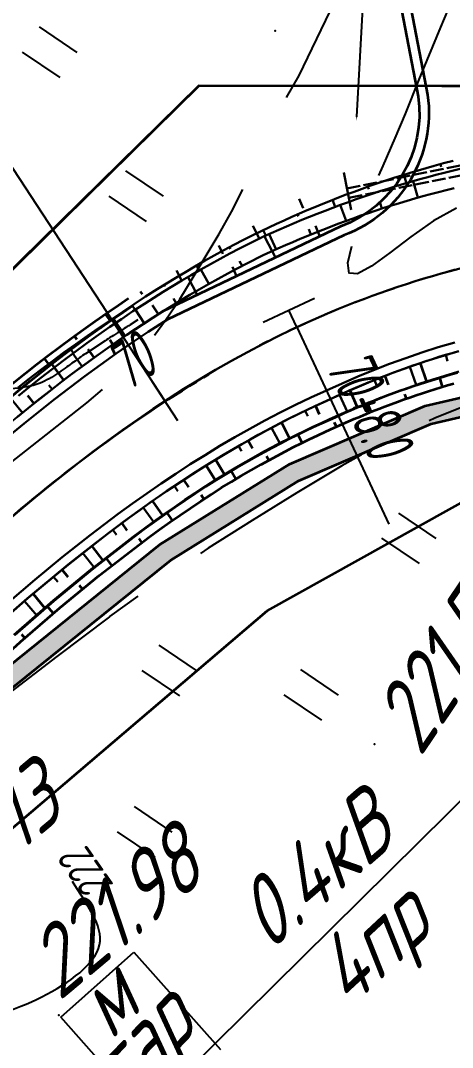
# Model space of a CAD drawing. Header units: millimetres. Extents: x -698 to 8131, y -704 to 4503.
# Drawn here: x 5121.5 to 5144.4, y 3660.9 to 3715.3 of the extents above; entities that cross this region are included whole.
import ezdxf
from ezdxf import colors
from ezdxf.entities.mleader import LeaderData, LeaderLine
from ezdxf.math import Vec2, Vec3

# ---------------------------------------------------------------- set-up
doc = ezdxf.new("R2010")
doc.units = ezdxf.units.MM
for name, pattern in [('ACAD_ISO02W100', [15, 12, -3]), ('CONTI', [0]), ('STROT', [1.7, 0.5, -1.2])]:
    doc.linetypes.add(name, pattern=pattern)
for name, color, linetype, lineweight in [('10', 1, 'Continuous', 35), ('КОПИЯ_ОСЬ_13_ОТКОСЫ', 7, 'Continuous', 30), ('КОПИЯ_ОСЬ_ГРАНИЦЫ_ПОЛОС', 7, 'Continuous', 30), ('ОСЬ_ВЕРХ_ПОКРЫТИЯ_ГРАНИЦЫ_ПОЛОС', 7, 'Continuous', 30), ('ОСЬ_ВЕРХ_ПОКРЫТИЯ_ОСЬ', 1, 'Continuous', 30), ('Ось_примыкания', 1, 'Continuous', 35), ('Тротуар', 40, 'Continuous', 35), ('Трубы мет.', 7, 'ACAD_ISO02W100', 30)]:
    doc.layers.add(name, color=color, linetype=linetype, lineweight=lineweight)
for name, color, linetype in [('GOR_BDEFAULT', 212, 'CONTI'), ('NAD_MDEFAULT', 7, 'CONTI'), ('PI_OTDEFAULT', 172, 'CONTI'), ('PI_TTDEFAULT', 5, 'CONTI'), ('SIT_LDEFAULT', 7, 'CONTI'), ('USLZNDEFAULT', 7, 'CONTI'), ('Выноски', 250, 'Continuous'), ('ОСЬ_ВЕРХ_ПОКРЫТИЯ_КИЛОМЕТЫ', 1, 'Continuous'), ('ОСЬ_ВЕРХ_ПОКРЫТИЯ_ОТКОСЫ', 7, 'Continuous'), ('ОСЬ_ВЕРХ_ПОКРЫТИЯ_ПИКЕТЫ', 1, 'Continuous'), ('ОСЬ_ВЕРХ_ПОКРЫТИЯ_РАЗБИВКА_КРИВ', 1, 'Continuous'), ('разметка', 7, 'Continuous')]:
    doc.layers.add(name, color=color, linetype=linetype)
doc.styles.add('eskd', font='isocpeui.ttf', dxfattribs={"width": 1.2})
doc.styles.add('SHRFT', font='isocpeui.ttf', dxfattribs={"width": 3.5})
doc.styles.get("Standard").update_dxf_attribs({"font": 'isocpeui.ttf'})
doc.styles.add('ГОСТ', font='isocpeui.ttf', dxfattribs={"height": 4})

# ---------------------------------------------------------------- blocks, each defined once
blk = doc.blocks.new('BL_2011')
at = {"color": 0}
for p, q in [((0, 0), (0, 2.4)), ((1.6, 0), (1.6, 2.4))]:
    blk.add_line(p, q, dxfattribs=at)
blk = doc.blocks.new('*U49')
at = {"layer": 'КОПИЯ_ОСЬ_13_ОТКОСЫ'}
for points in [[(751.752, 1086.938), (752.353, 1087.406), (752.958, 1087.869), (753.567, 1088.327), (754.18, 1088.78), (754.803, 1089.229), (755.431, 1089.672), (756.063, 1090.108), (756.699, 1090.539), (757.296, 1090.947), (757.897, 1091.349), (758.502, 1091.745), (759.111, 1092.135), (759.606, 1092.443), (760.104, 1092.747), (760.605, 1093.047), (761.108, 1093.342), (761.614, 1093.633), (762.128, 1093.919), (762.645, 1094.201), (763.164, 1094.478), (763.686, 1094.75), (764.211, 1095.017), (764.611, 1095.212), (765.013, 1095.404), (765.417, 1095.593), (765.822, 1095.778), (766.229, 1095.96), (766.637, 1096.139), (767.047, 1096.315), (767.458, 1096.487), (767.87, 1096.656), (768.283, 1096.822), (768.698, 1096.984), (769.115, 1097.143), (769.532, 1097.298), (769.951, 1097.451), (770.371, 1097.6), (770.792, 1097.745), (771.214, 1097.887), (771.638, 1098.026), (772.062, 1098.161), (772.488, 1098.293), (772.915, 1098.422), (773.342, 1098.547), (773.771, 1098.669), (774.266, 1098.803), (774.763, 1098.934)], [(751.776, 1086.5), (752.365, 1086.975), (752.958, 1087.445), (753.555, 1087.911), (754.162, 1088.372), (754.774, 1088.829), (755.39, 1089.279), (756.01, 1089.724), (756.613, 1090.145), (757.22, 1090.56), (757.83, 1090.969), (758.445, 1091.372), (758.934, 1091.683), (759.425, 1091.99), (759.918, 1092.293), (760.414, 1092.592), (760.912, 1092.887), (761.419, 1093.177), (761.928, 1093.462), (762.44, 1093.744), (762.954, 1094.02), (763.47, 1094.292), (764.343, 1094.734), (764.743, 1094.919), (765.144, 1095.102), (765.547, 1095.282), (765.951, 1095.458), (766.356, 1095.631), (766.763, 1095.801), (767.171, 1095.968), (767.58, 1096.131), (767.991, 1096.291), (768.403, 1096.448), (768.816, 1096.602), (769.231, 1096.752), (769.646, 1096.899), (770.063, 1097.042), (770.481, 1097.183), (770.9, 1097.32), (771.32, 1097.454), (771.741, 1097.584), (772.163, 1097.711), (772.586, 1097.835), (773.011, 1097.955), (773.436, 1098.072), (773.862, 1098.185), (774.288, 1098.295), (774.716, 1098.402), (775.145, 1098.505)], [(774.094, 1098.757), (774.134, 1098.608)], [(772.16, 1098.192), (772.298, 1097.751)], [(770.262, 1097.562), (770.306, 1097.438)], [(768.388, 1096.863), (768.533, 1096.496)], [(766.541, 1096.097), (766.584, 1095.999)], [(764.722, 1095.266), (764.862, 1094.974)], [(762.939, 1094.359), (762.986, 1094.271)], [(761.19, 1093.389), (761.339, 1093.132)], [(759.474, 1092.362), (759.523, 1092.282)], [(757.792, 1091.28), (757.947, 1091.046)], [(756.136, 1090.158), (756.194, 1090.073)], [(754.498, 1089.01), (754.679, 1088.758)], [(752.892, 1087.819), (752.965, 1087.723)]]:
    blk.add_lwpolyline(points, dxfattribs=at)

msp = doc.modelspace()

# ---------------------------------------------------------------- hatches: boundary and pattern name
at = {"layer": 'Тротуар', "lineweight": 30, "ltscale": 7}
msp.add_hatch(color=256, dxfattribs=at).paths.add_polyline_path([(5466.603, 3369.435), (5464.199, 3371.972), (5457.004, 3375.472), (5449.971, 3379.116), (5446.483, 3381.111), (5443.161, 3383.224), (5436.715, 3388.142), (5431.069, 3393.814), (5426.047, 3400.024), (5421.509, 3406.475), (5419.224, 3409.907), (5412.944, 3420.132), (5406.733, 3430.399), (5401.563, 3438.959), (5392.412, 3454.459), (5384.128, 3468.142), (5376.812, 3480.084), (5372.692, 3483.698), (5367.045, 3489.864), (5364.428, 3494.124), (5362.55, 3498.787), (5362.162, 3499.75), (5361.296, 3501.956), (5360.243, 3505.535), (5359.9, 3506.511), (5359.557, 3507.488), (5353.516, 3517.408), (5346.095, 3529.283), (5337.358, 3542.681), (5330.6, 3552.598), (5323.514, 3562.282), (5314.689, 3573.385), (5305.757, 3583.754), (5294.788, 3595.515), (5284.15, 3605.971), (5274.517, 3614.798), (5262.518, 3625.475), (5250.256, 3635.753), (5228.636, 3653.545), (5213.48, 3666.213), (5198.554, 3679.53), (5195.155, 3682.072), (5188.614, 3686.677), (5181.729, 3690.741), (5174.553, 3693.981), (5166.765, 3696.048), (5158.672, 3697.097), (5150.771, 3696.701), (5142.932, 3694.886), (5135.763, 3691.799), (5128.894, 3687.534), (5119.677, 3680.123), (5110.519, 3672.03), (5107.649, 3669.246), (5096.334, 3657.934), (5094.629, 3656.228), (5093.906, 3655.537), (5087.832, 3649.465), (5076.605, 3638.065), (5063.964, 3625.252), (5056.914, 3618.158), (5049.806, 3611.124), (5042.672, 3604.117), (5034.104, 3595.716), (5025.464, 3587.246), (5012.287, 3575.126), (5004.83, 3568.464), (5000.376, 3564.545), (4992.568, 3558.187), (4986.365, 3553.136), (4976.969, 3545.672), (4967.373, 3538.466), (4960.946, 3533.701), (4956.142, 3530.257), (4951.275, 3526.828), (4944.558, 3522.239), (4941.878, 3520.46), (4934.85, 3515.752), (4934.02, 3515.196), (4921.2, 3506.598), (4903.6, 3496.548), (4897.663, 3493.449), (4891.601, 3490.598), (4873.244, 3481.853), (4861.137, 3475.777), (4851.022, 3470.054), (4850.316, 3469.617), (4844.045, 3464.752), (4838.09, 3459.351), (4832.466, 3453.61), (4827.236, 3447.37), (4822.539, 3440.513), (4818.897, 3433.927), (4815.516, 3426.46), (4812.441, 3418.669), (4810.035, 3411.157), (4807.175, 3399.956), (4804.768, 3388.201), (4802.678, 3365.271), (4803.818, 3364.88), (4805.75, 3388.011), (4808.15, 3399.731), (4811.12, 3411.298), (4813.568, 3418.846), (4816.506, 3426.225), (4819.778, 3433.453), (4823.587, 3440.306), (4828.121, 3446.878), (4833.208, 3452.938), (4838.771, 3458.618), (4844.644, 3463.95), (4850.888, 3468.795), (4851.611, 3469.243), (4861.609, 3474.895), (4873.593, 3481.023), (4892.028, 3489.675), (4898.14, 3492.525), (4904.066, 3495.663), (4921.662, 3505.714), (4942.435, 3519.629), (4945.115, 3521.408), (4951.736, 3525.929), (4956.645, 3529.404), (4961.502, 3532.939), (4967.97, 3537.663), (4977.55, 3544.92), (4986.99, 3552.356), (4993.2, 3557.412), (5001.022, 3563.781), (5005.493, 3567.716), (5012.958, 3574.386), (5026.153, 3586.52), (5034.804, 3595.002), (5043.373, 3603.403), (5050.509, 3610.412), (5057.621, 3617.45), (5064.674, 3624.548), (5077.317, 3637.363), (5088.541, 3648.76), (5097.04, 3657.226), (5108.35, 3668.534), (5111.199, 3671.296), (5120.322, 3679.358), (5129.473, 3686.717), (5136.227, 3690.91), (5143.245, 3693.932), (5150.91, 3695.707), (5158.632, 3696.093), (5166.571, 3695.065), (5174.217, 3693.035), (5181.268, 3689.852), (5188.077, 3685.832), (5194.568, 3681.262), (5197.92, 3678.755), (5212.826, 3665.456), (5227.997, 3652.776), (5249.617, 3634.984), (5261.864, 3624.719), (5273.849, 3614.053), (5283.425, 3605.248), (5294.038, 3594.853), (5304.928, 3583.185), (5313.919, 3572.747), (5322.719, 3561.675), (5329.783, 3552.021), (5336.525, 3542.127), (5345.254, 3528.742), (5352.666, 3516.881), (5358.55, 3507.337), (5360.408, 3501.541), (5363.532, 3493.673), (5366.243, 3489.259), (5371.993, 3482.98), (5375.959, 3479.544), (5383.271, 3467.625), (5391.554, 3453.946), (5400.706, 3438.447), (5405.884, 3429.885), (5412.109, 3419.623), (5418.381, 3409.369), (5420.615, 3406.013), (5425.242, 3399.43), (5430.324, 3393.146), (5436.048, 3387.394), (5442.486, 3382.471), (5445.966, 3380.254), (5449.492, 3378.238), (5456.555, 3374.578), (5463.598, 3371.152), (5466.015, 3368.602), (5468.306, 3367.584), (5468.712, 3368.498)])

# ---------------------------------------------------------------- linework, layer by layer
at = {"layer": '10'}
for p, q in [((5130.953, 3711.814), (5048.293, 3630.554)), ((5169.553, 3711.754), (5130.953, 3711.814)), ((5134.573, 3684.034), (5152.163, 3693.834)), ((5134.573, 3684.034), (5152.163, 3693.834)), ((5119.013, 3670.754), (5134.573, 3684.034)), ((5119.013, 3670.754), (5134.573, 3684.034))]:
    msp.add_line(p, q, dxfattribs=at)
msp.add_lwpolyline([(5288.323, 3621.204), (5196.433, 3695.614), (5169.553, 3711.754), (5130.953, 3711.814), (5048.293, 3630.554), (5037.593, 3620.134), (5021.953, 3603.214), (5015.973, 3598.224), (5015.013, 3599.374), (5008.903, 3593.884), (4991.233, 3578.294), (4976.993, 3565.554), (4946.753, 3541.804), (4930.383, 3533.214), (4921.493, 3527.264), (4897.853, 3511.404), (4863.383, 3496.414), (4836.513, 3479.254), (4820.223, 3465.304), (4808.053, 3449.294), (4801.113, 3435.244), (4794.223, 3410.594), (4789.103, 3384.464), (4785.093, 3347.224)], dxfattribs=at)
at = {"layer": 'GOR_BDEFAULT', "color": 212, "elevation": 222, "flags": 128}
for points in [[(5127.739, 3699.43), (5127.319, 3699.16), (5127.249, 3699.12), (5127.169, 3699.07), (5127.099, 3699.02), (5127.009, 3698.97), (5126.919, 3698.91), (5126.829, 3698.86), (5126.739, 3698.8), (5126.649, 3698.74), (5126.549, 3698.68), (5126.449, 3698.61), (5126.359, 3698.55), (5126.259, 3698.49), (5126.169, 3698.43), (5126.079, 3698.38), (5125.999, 3698.32), (5124.959, 3697.64), (5124.889, 3697.59), (5124.809, 3697.54), (5124.739, 3697.48), (5124.659, 3697.43), (5124.579, 3697.37), (5124.499, 3697.31), (5124.419, 3697.25), (5124.329, 3697.19), (5124.239, 3697.13), (5124.149, 3697.07), (5124.059, 3697), (5123.969, 3696.94), (5123.879, 3696.87), (5123.779, 3696.8), (5123.679, 3696.73), (5123.589, 3696.66), (5123.479, 3696.59), (5123.379, 3696.52), (5123.269, 3696.45), (5123.159, 3696.38), (5123.039, 3696.31), (5122.919, 3696.25), (5122.789, 3696.18), (5122.649, 3696.12), (5122.509, 3696.07), (5122.359, 3696.01), (5122.189, 3695.96), (5122.019, 3695.92), (5121.839, 3695.88), (5121.639, 3695.85), (5121.439, 3695.82), (5121.219, 3695.8), (5120.999, 3695.78), (5120.759, 3695.77), (5120.519, 3695.76), (5120.279, 3695.75), (5120.029, 3695.75), (5119.789, 3695.74), (5119.539, 3695.73), (5119.289, 3695.73), (5119.049, 3695.72), (5118.819, 3695.71), (5118.589, 3695.69), (5118.359, 3695.67), (5118.149, 3695.65), (5117.949, 3695.61), (5117.759, 3695.58), (5117.569, 3695.54), (5117.389, 3695.49), (5117.219, 3695.45), (5117.039, 3695.4), (5116.869, 3695.35), (5116.689, 3695.3), (5116.509, 3695.25), (5116.319, 3695.21), (5116.129, 3695.16), (5115.919, 3695.12), (5115.709, 3695.08), (5115.479, 3695.05), (5115.229, 3695.02)], [(5113.959, 3644.02), (5114.069, 3644.19), (5114.199, 3644.37), (5114.349, 3644.58), (5114.499, 3644.81), (5114.659, 3645.06), (5114.839, 3645.32), (5115.019, 3645.6), (5115.209, 3645.9), (5115.409, 3646.21), (5115.609, 3646.54), (5115.809, 3646.88), (5116.019, 3647.24), (5116.239, 3647.61), (5116.449, 3647.99), (5116.659, 3648.39), (5116.879, 3648.8), (5117.089, 3649.21), (5117.299, 3649.64), (5117.499, 3650.07), (5117.699, 3650.51), (5117.889, 3650.95), (5118.079, 3651.4), (5118.249, 3651.85), (5118.409, 3652.3), (5118.559, 3652.74), (5118.699, 3653.19), (5118.819, 3653.63), (5118.919, 3654.06), (5119.009, 3654.49), (5119.079, 3654.91), (5119.129, 3655.33), (5119.159, 3655.73), (5119.169, 3656.12), (5119.169, 3656.5), (5119.149, 3656.86), (5119.119, 3657.22), (5119.089, 3657.56), (5119.039, 3657.88), (5118.989, 3658.19), (5118.929, 3658.48), (5118.869, 3658.76), (5118.809, 3659.01), (5118.749, 3659.25), (5118.689, 3659.47), (5118.629, 3659.67), (5118.249, 3661.05), (5118.239, 3661.11), (5118.239, 3661.17), (5118.239, 3661.23), (5118.249, 3661.3), (5118.259, 3661.36), (5118.269, 3661.43), (5118.299, 3661.5), (5118.329, 3661.57), (5118.379, 3661.64), (5118.439, 3661.72), (5118.499, 3661.79), (5118.589, 3661.87), (5118.679, 3661.94), (5118.799, 3662.02), (5118.929, 3662.09), (5119.069, 3662.17), (5119.239, 3662.24), (5119.419, 3662.32), (5119.609, 3662.39), (5119.819, 3662.47), (5120.039, 3662.55), (5120.269, 3662.63), (5120.509, 3662.72), (5120.759, 3662.81), (5121.019, 3662.9), (5121.279, 3663), (5121.549, 3663.11), (5121.819, 3663.22), (5122.099, 3663.34), (5122.369, 3663.46), (5122.649, 3663.6), (5122.919, 3663.74), (5123.189, 3663.89), (5123.459, 3664.04), (5123.719, 3664.2), (5123.969, 3664.37), (5124.209, 3664.53), (5124.439, 3664.71), (5124.659, 3664.88), (5124.859, 3665.06), (5125.039, 3665.25), (5125.209, 3665.43), (5125.359, 3665.61), (5125.479, 3665.8), (5125.579, 3665.99), (5125.659, 3666.17), (5125.709, 3666.36), (5125.739, 3666.55), (5125.739, 3666.74), (5125.719, 3666.94), (5125.669, 3667.15), (5125.609, 3667.37), (5125.519, 3667.6), (5125.399, 3667.85), (5125.269, 3668.11), (5125.109, 3668.38), (5124.929, 3668.68), (5124.729, 3668.99), (5124.509, 3669.33), (5124.269, 3669.7)]]:
    msp.add_lwpolyline(points, dxfattribs=at)
at = {"layer": 'PI_TTDEFAULT', "color": 5}
for p in [(5134.999, 3714.73, 221.585), (5140.259, 3676.98, 221.518), (5123.549, 3662.64, 221.981)]:
    msp.add_point(p, dxfattribs=at)
at = {"layer": 'SIT_LDEFAULT', "color": 7}
for p, q in [((5143.769, 3714.91), (5144.339, 3716.29)), ((5136.719, 3713.31), (5137.909, 3715.77)), ((5142.619, 3712.15), (5143.759, 3714.91)), ((5136.259, 3712.36), (5136.719, 3713.31)), ((5135.599, 3711.19), (5136.259, 3712.36)), ((5141.889, 3710.34), (5142.619, 3712.15)), ((5141.349, 3709.04), (5141.889, 3710.34)), ((5140.719, 3707.58), (5141.349, 3709.04)), ((5140.489, 3707.06), (5140.709, 3707.58)), ((5132.679, 3705.14), (5133.289, 3706.33)), ((5144.589, 3705.34), (5143.379, 3704.67)), ((5132.029, 3703.98), (5132.679, 3705.14)), ((5143.379, 3704.67), (5142.179, 3703.83)), ((5131.349, 3702.83), (5132.029, 3703.98)), ((5142.179, 3703.83), (5141.059, 3702.98)), ((5138.839, 3702.44), (5139.049, 3703.33)), ((5130.659, 3701.68), (5131.349, 3702.83)), ((5141.059, 3702.98), (5140.089, 3702.27)), ((5138.919, 3701.89), (5138.839, 3702.44)), ((5140.089, 3702.27), (5139.349, 3701.86)), ((5129.949, 3700.53), (5130.659, 3701.68)), ((5139.349, 3701.87), (5138.929, 3701.9)), ((5129.199, 3699.41), (5129.949, 3700.53)), ((5128.619, 3698.62), (5129.199, 3699.41)), ((5125.029, 3695.04), (5125.859, 3695.74)), ((5122.389, 3692.95), (5125.029, 3695.04)), ((5145.959, 3695.24), (5143.439, 3694.23)), ((5143.439, 3694.23), (5143.139, 3694.08)), ((5119.009, 3690.31), (5122.389, 3692.95)), ((5125.569, 3654.95), (5164.079, 3693.06)), ((5139.569, 3692.28), (5138.529, 3691.71)), ((5138.529, 3691.7), (5136.139, 3690.28)), ((5136.139, 3690.28), (5133.779, 3688.81)), ((5133.779, 3688.81), (5131.459, 3687.35)), ((5131.459, 3687.35), (5131.039, 3687.07)), ((5127.739, 3684.81), (5126.239, 3683.73)), ((5126.239, 3683.72), (5123.449, 3681.62)), ((5123.449, 3681.62), (5120.789, 3679.56)), ((5123.659, 3662.52), (5127.519, 3665.96)), ((5127.519, 3665.96), (5132.109, 3660.81)), ((5128.249, 3657.37), (5123.659, 3662.52))]:
    msp.add_line(p, q, dxfattribs=at)
at = {"layer": 'КОПИЯ_ОСЬ_13_ОТКОСЫ'}
for points in [[(5121.42, 3695.415), (5122.009, 3695.889), (5122.602, 3696.36), (5123.199, 3696.825), (5123.806, 3697.287), (5124.418, 3697.743), (5125.034, 3698.193), (5125.654, 3698.639), (5126.257, 3699.059), (5126.863, 3699.474), (5127.474, 3699.883), (5128.089, 3700.286), (5128.578, 3700.597), (5129.069, 3700.904), (5129.562, 3701.207), (5130.058, 3701.506), (5130.557, 3701.801), (5131.063, 3702.091), (5131.572, 3702.377), (5132.084, 3702.658), (5132.598, 3702.934), (5133.114, 3703.206), (5133.987, 3703.648), (5134.387, 3703.834), (5134.788, 3704.016), (5135.191, 3704.196), (5135.595, 3704.372), (5136, 3704.545), (5136.407, 3704.715), (5136.815, 3704.882), (5137.225, 3705.045), (5137.635, 3705.205), (5138.048, 3705.362), (5138.461, 3705.516), (5138.875, 3705.666), (5139.291, 3705.813), (5139.707, 3705.957), (5140.125, 3706.097), (5140.544, 3706.234), (5140.964, 3706.368), (5141.385, 3706.498), (5141.807, 3706.625), (5142.231, 3706.749), (5142.654, 3706.869), (5143.08, 3706.986), (5143.506, 3707.099), (5143.933, 3707.21), (5144.36, 3707.316), (5144.789, 3707.419)], [(5121.348, 3694.285), (5121.929, 3694.758), (5122.514, 3695.227), (5123.103, 3695.69), (5123.695, 3696.149), (5124.298, 3696.604), (5124.904, 3697.053), (5125.515, 3697.496), (5126.129, 3697.934), (5126.726, 3698.348), (5127.326, 3698.755), (5127.931, 3699.157), (5128.54, 3699.553), (5129.023, 3699.858), (5129.508, 3700.159), (5129.996, 3700.456), (5130.486, 3700.749), (5130.978, 3701.038), (5131.478, 3701.322), (5131.981, 3701.601), (5132.485, 3701.876), (5132.993, 3702.147), (5133.503, 3702.413), (5134.363, 3702.844), (5134.753, 3703.025), (5135.144, 3703.202), (5135.536, 3703.376), (5135.929, 3703.547), (5136.324, 3703.715), (5136.721, 3703.879), (5137.119, 3704.041), (5137.518, 3704.199), (5137.918, 3704.355), (5138.319, 3704.507), (5138.722, 3704.656), (5139.125, 3704.801), (5139.53, 3704.944), (5139.936, 3705.083), (5140.343, 3705.219), (5140.752, 3705.352), (5141.161, 3705.482), (5141.571, 3705.608), (5141.982, 3705.731), (5142.394, 3705.851), (5142.807, 3705.967), (5143.221, 3706.081), (5143.636, 3706.191), (5144.052, 3706.298), (5144.468, 3706.401)], [(5142.554, 3705.897), (5142.307, 3706.771)], [(5138.749, 3704.666), (5138.442, 3705.509)], [(5140.64, 3705.316), (5140.548, 3705.601)], [(5136.883, 3703.946), (5136.772, 3704.22)], [(5135.046, 3703.158), (5134.68, 3703.968)], [(5133.248, 3702.281), (5133.113, 3702.539)], [(5131.49, 3701.328), (5131.062, 3702.09)], [(5129.765, 3700.316), (5129.616, 3700.56)], [(5128.072, 3699.25), (5127.603, 3699.968)], [(5126.414, 3698.133), (5126.254, 3698.364)], [(5119.826, 3682.884), (5121.919, 3684.708), (5124.04, 3686.47), (5126.196, 3688.158), (5126.74, 3688.565), (5127.287, 3688.968), (5127.837, 3689.367), (5128.39, 3689.761), (5128.944, 3690.145), (5129.502, 3690.525), (5130.063, 3690.899), (5130.627, 3691.268), (5131.167, 3691.611), (5131.71, 3691.948), (5132.256, 3692.281), (5132.806, 3692.608), (5133.235, 3692.855), (5133.667, 3693.099), (5134.1, 3693.34), (5134.536, 3693.577), (5134.973, 3693.81), (5135.41, 3694.036), (5135.849, 3694.258), (5136.29, 3694.476), (5136.733, 3694.689), (5137.178, 3694.899), (5137.922, 3695.235), (5138.251, 3695.387), (5138.581, 3695.537), (5138.912, 3695.684), (5139.245, 3695.829), (5139.579, 3695.971), (5139.914, 3696.11), (5140.25, 3696.246), (5140.587, 3696.38), (5140.925, 3696.511), (5141.264, 3696.64), (5141.604, 3696.766), (5141.945, 3696.889), (5142.288, 3697.009), (5142.63, 3697.127), (5142.975, 3697.242), (5143.319, 3697.354), (5143.665, 3697.464), (5144.012, 3697.57), (5144.359, 3697.674), (5144.708, 3697.776)], [(5124.788, 3696.967), (5124.288, 3697.646)], [(5144.022, 3697.573), (5144.121, 3697.246)], [(5121.219, 3682.735), (5123.29, 3684.539), (5125.387, 3686.275), (5127.518, 3687.933), (5128.055, 3688.331), (5128.595, 3688.726), (5129.138, 3689.115), (5129.685, 3689.501), (5130.232, 3689.875), (5130.781, 3690.244), (5131.335, 3690.609), (5131.892, 3690.968), (5132.417, 3691.284), (5132.945, 3691.595), (5133.476, 3691.901), (5134.01, 3692.202), (5134.436, 3692.435), (5134.864, 3692.663), (5135.295, 3692.889), (5135.727, 3693.11), (5136.16, 3693.328), (5136.593, 3693.538), (5137.027, 3693.743), (5137.464, 3693.945), (5137.902, 3694.142), (5138.342, 3694.336), (5138.668, 3694.484), (5138.995, 3694.629), (5139.324, 3694.772), (5139.653, 3694.912), (5139.984, 3695.05), (5140.316, 3695.185), (5140.649, 3695.317), (5140.983, 3695.447), (5141.318, 3695.574), (5141.653, 3695.698), (5141.99, 3695.819), (5142.328, 3695.939), (5142.667, 3696.055), (5143.006, 3696.168), (5143.347, 3696.279), (5143.689, 3696.387), (5144.031, 3696.493), (5144.374, 3696.595), (5144.718, 3696.695)], [(5142.121, 3696.951), (5142.461, 3695.984)], [(5123.193, 3695.76), (5123.023, 3695.978)], [(5140.249, 3696.246), (5140.373, 3695.938)], [(5138.41, 3695.46), (5138.822, 3694.552)], [(5121.629, 3694.515), (5121.105, 3695.158)], [(5136.594, 3694.623), (5136.734, 3694.333)], [(5134.808, 3693.723), (5135.261, 3692.871)], [(5133.058, 3692.754), (5133.213, 3692.485)], [(5131.345, 3691.722), (5131.837, 3690.933)], [(5129.666, 3690.635), (5129.845, 3690.368)], [(5128.021, 3689.498), (5128.58, 3688.715)], [(5126.407, 3688.317), (5126.604, 3688.054)], [(5124.829, 3687.088), (5125.436, 3686.313)], [(5123.273, 3685.833), (5123.491, 3685.569)], [(5121.737, 3684.551), (5122.413, 3683.775)]]:
    msp.add_lwpolyline(points, dxfattribs=at)
at = {"layer": 'КОПИЯ_ОСЬ_ГРАНИЦЫ_ПОЛОС'}
for points in [[(5121.408, 3694.335), (5122.198, 3694.976), (5122.998, 3695.61), (5123.808, 3696.235), (5124.627, 3696.85), (5125.457, 3697.457), (5126.297, 3698.052), (5127.148, 3698.637), (5128.009, 3699.21), (5129.034, 3699.868)], [(5120.948, 3693.303), (5121.725, 3693.948), (5122.511, 3694.586), (5123.306, 3695.216), (5124.111, 3695.837), (5124.925, 3696.449), (5125.749, 3697.051), (5126.583, 3697.642), (5127.428, 3698.223), (5128.283, 3698.792), (5129.304, 3699.448)]]:
    msp.add_lwpolyline(points, dxfattribs=at)
at = {"layer": 'ОСЬ_ВЕРХ_ПОКРЫТИЯ_ГРАНИЦЫ_ПОЛОС', "linetype": 'Continuous'}
for points in [[(5144.5, 3698.236), (5143.63, 3697.976), (5142.766, 3697.699), (5141.907, 3697.406), (5141.055, 3697.095), (5140.208, 3696.768), (5139.368, 3696.424), (5138.535, 3696.064), (5137.709, 3695.688), (5136.888, 3695.316), (5136.072, 3694.927), (5135.261, 3694.523), (5134.455, 3694.102), (5133.655, 3693.667), (5132.86, 3693.217), (5132.071, 3692.754), (5131.287, 3692.276), (5130.509, 3691.786), (5129.736, 3691.283), (5128.968, 3690.769), (5128.206, 3690.242), (5127.449, 3689.705), (5126.697, 3689.157), (5125.949, 3688.598), (5125.207, 3688.03), (5124.469, 3687.453), (5123.736, 3686.867), (5123.007, 3686.272), (5122.281, 3685.67), (5121.56, 3685.06), (5120.842, 3684.443)], [(5121.17, 3684.065), (5121.884, 3684.679), (5122.603, 3685.287), (5123.324, 3685.886), (5124.05, 3686.478), (5124.779, 3687.061), (5125.513, 3687.635), (5126.251, 3688.2), (5126.993, 3688.754), (5127.741, 3689.299), (5128.493, 3689.833), (5129.249, 3690.355), (5130.011, 3690.866), (5130.778, 3691.365), (5131.55, 3691.851), (5132.328, 3692.325), (5133.11, 3692.784), (5133.898, 3693.23), (5134.69, 3693.661), (5135.488, 3694.077), (5136.291, 3694.478), (5137.099, 3694.862), (5137.916, 3695.233), (5138.738, 3695.607), (5139.562, 3695.964), (5140.393, 3696.304), (5141.23, 3696.627), (5142.074, 3696.934), (5142.923, 3697.225), (5143.778, 3697.499), (5144.638, 3697.756)]]:
    msp.add_lwpolyline(points, dxfattribs=at)
at = {"layer": 'ОСЬ_ВЕРХ_ПОКРЫТИЯ_КИЛОМЕТЫ'}
msp.add_line((5129.171, 3695.128), (5111.931, 3721.492), dxfattribs=at)
at = {"layer": 'ОСЬ_ВЕРХ_ПОКРЫТИЯ_ОСЬ'}
msp.add_lwpolyline([(5131.138, 3696.362), (5131.837, 3696.778), (5132.681, 3697.26), (5133.534, 3697.728), (5134.394, 3698.181), (5135.262, 3698.618), (5136.139, 3699.038), (5136.139, 3699.038, -0.077027), (5150.841, 3703.325, -0.077027)], format="xyb", dxfattribs=at)
msp.add_lwpolyline([(5120.835, 3688.797), (5121.575, 3689.427), (5122.322, 3690.05), (5123.075, 3690.665), (5123.835, 3691.271), (5124.601, 3691.869), (5125.375, 3692.458), (5126.155, 3693.038), (5126.944, 3693.607), (5127.74, 3694.165), (5128.543, 3694.712), (5129.355, 3695.248), (5130.174, 3695.771), (5131.002, 3696.281), (5131.138, 3696.362)], dxfattribs=at)
at = {"layer": 'ОСЬ_ВЕРХ_ПОКРЫТИЯ_ОТКОСЫ'}
for points in [[(5106.352, 3679.824), (5106.397, 3679.869), (5108.218, 3681.769), (5110.675, 3684.307), (5112.661, 3686.314), (5114.745, 3688.361), (5116.881, 3690.379), (5119.079, 3692.358), (5119.83, 3693.007), (5120.586, 3693.65), (5121.348, 3694.285), (5121.929, 3694.758), (5122.514, 3695.227), (5123.103, 3695.69), (5123.695, 3696.149), (5124.298, 3696.604), (5124.904, 3697.053), (5125.515, 3697.496), (5126.129, 3697.934), (5126.726, 3698.348), (5127.326, 3698.755), (5127.931, 3699.157), (5128.099, 3699.266)], [(5119.826, 3682.884), (5121.919, 3684.708), (5124.04, 3686.47), (5126.196, 3688.158), (5126.74, 3688.565), (5127.287, 3688.968), (5127.837, 3689.367), (5128.39, 3689.761), (5128.944, 3690.145), (5129.502, 3690.525), (5130.063, 3690.899), (5130.627, 3691.268), (5131.167, 3691.611), (5131.71, 3691.948), (5132.256, 3692.281), (5132.806, 3692.608), (5133.235, 3692.855), (5133.667, 3693.099), (5134.1, 3693.34), (5134.536, 3693.577), (5134.973, 3693.81), (5135.41, 3694.036), (5135.849, 3694.258), (5136.29, 3694.476), (5136.733, 3694.689), (5137.178, 3694.899), (5137.922, 3695.235), (5138.251, 3695.387), (5138.581, 3695.537), (5138.912, 3695.684), (5139.245, 3695.829), (5139.579, 3695.971), (5139.914, 3696.11), (5140.25, 3696.246), (5140.587, 3696.38), (5140.925, 3696.511), (5141.264, 3696.64), (5141.604, 3696.766), (5141.945, 3696.889), (5142.288, 3697.009), (5142.63, 3697.127), (5142.975, 3697.242), (5143.319, 3697.354), (5143.665, 3697.464), (5144.012, 3697.57), (5144.359, 3697.674), (5144.708, 3697.776)]]:
    msp.add_lwpolyline(points, dxfattribs=at)
at = {"layer": 'ОСЬ_ВЕРХ_ПОКРЫТИЯ_ПИКЕТЫ'}
msp.add_line((5129.855, 3694.082), (5128.487, 3696.174), dxfattribs=at)
msp.add_line((5129.855, 3694.082), (5128.487, 3696.174), dxfattribs=at)
at = {"layer": 'ОСЬ_ВЕРХ_ПОКРЫТИЯ_РАЗБИВКА_КРИВ'}
for p, q in [((5134.357, 3699.309), (5137.074, 3700.58)), ((5136.139, 3699.038), (5135.715, 3699.944)), ((5136.139, 3699.038), (5141.011, 3688.621))]:
    msp.add_line(p, q, dxfattribs=at)
at = {"layer": 'Ось_примыкания', "color": 0, "lineweight": 30, "ltscale": 7}
for p, q in [((5136.26, 3705.837), (5136.488, 3705.346)), ((5133.816, 3704.408), (5134.193, 3703.682)), ((5137.353, 3703.845), (5137.139, 3704.397)), ((5135.012, 3702.726), (5134.447, 3703.814)), ((5132.02, 3703.359), (5132.233, 3702.921)), ((5129.773, 3702.045), (5130.043, 3701.525)), ((5132.948, 3701.74), (5132.743, 3702.236)), ((5130.876, 3700.749), (5130.381, 3701.701))]:
    msp.add_line(p, q, dxfattribs=at)
at = {"layer": 'Ось_примыкания', "color": 0}
for p, q in [((5127.863, 3700.929), (5127.963, 3700.792)), ((5128.822, 3699.73), (5128.512, 3700.205)), ((5126.012, 3699.731), (5126.26, 3699.373)), ((5127.067, 3698.579), (5126.443, 3699.499)), ((5124.379, 3698.576), (5124.512, 3698.392)), ((5125.428, 3697.433), (5125.108, 3697.874)), ((5122.777, 3697.379), (5123.064, 3697.006)), ((5123.821, 3696.244), (5123.178, 3697.096)), ((5142.677, 3697.142), (5143.006, 3696.156)), ((5140.796, 3696.461), (5140.979, 3695.991)), ((5143.85, 3695.887), (5143.704, 3696.372)), ((5138.947, 3695.7), (5139.337, 3694.802)), ((5141.949, 3695.265), (5141.865, 3695.504)), ((5122.245, 3695.011), (5121.918, 3695.421)), ((5140.079, 3694.558), (5139.887, 3695.028)), ((5137.126, 3694.874), (5137.33, 3694.442)), ((5135.33, 3693.994), (5135.761, 3693.159)), ((5138.241, 3693.769), (5138.138, 3694.002)), ((5136.43, 3692.921), (5136.205, 3693.382)), ((5133.57, 3693.045), (5133.797, 3692.642)), ((5134.656, 3691.997), (5134.532, 3692.223)), ((5131.846, 3692.031), (5132.319, 3691.253)), ((5132.919, 3691.006), (5132.655, 3691.452)), ((5130.157, 3690.96), (5130.408, 3690.577)), ((5131.225, 3689.944), (5131.082, 3690.161)), ((5128.501, 3689.838), (5129.031, 3689.074)), ((5129.57, 3688.82), (5129.273, 3689.245)), ((5126.879, 3688.668), (5127.158, 3688.29)), ((5127.949, 3687.649), (5127.795, 3687.857)), ((5125.293, 3687.451), (5125.878, 3686.703)), ((5126.365, 3686.429), (5126.05, 3686.836)), ((5123.725, 3686.209), (5124.035, 3685.836)), ((5124.805, 3685.178), (5124.641, 3685.376)), ((5122.187, 3684.931), (5122.811, 3684.179)), ((5123.268, 3683.898), (5122.933, 3684.285)), ((5121.756, 3682.588), (5121.59, 3682.78))]:
    msp.add_line(p, q, dxfattribs=at)
at = {"layer": 'Ось_примыкания', "linetype": 'Continuous'}
for points in [[(5142.709, 3728.218, 0.154337), (5141.431, 3717.136), (5142.571, 3711.257, -0.351281), (5138.446, 3704.367), (5129.034, 3699.868)], [(5143.165, 3728.014), (5143.165, 3728.014, 0.154337), (5141.922, 3717.231), (5143.065, 3711.338, -0.350924), (5138.641, 3703.907), (5129.304, 3699.448)]]:
    msp.add_lwpolyline(points, format="xyb", dxfattribs=at)
at = {"layer": 'Ось_примыкания', "color": 0}
for points in [[(5105.204, 3681.063), (5105.204, 3681.063), (5107.136, 3682.852), (5109.615, 3685.386), (5112.308, 3688.096), (5114.425, 3690.157), (5116.603, 3692.191), (5118.853, 3694.186), (5119.623, 3694.841), (5120.4, 3695.488), (5121.183, 3696.129), (5121.782, 3696.605), (5122.384, 3697.077), (5122.991, 3697.544), (5123.601, 3698.006), (5124.223, 3698.464), (5124.85, 3698.916), (5125.48, 3699.362), (5126.115, 3699.803), (5126.715, 3700.213), (5127.247, 3700.569)], [(5105.623, 3680.61), (5105.623, 3680.61), (5107.592, 3682.395), (5110.055, 3684.938), (5110.678, 3685.573), (5112.719, 3687.664), (5114.81, 3689.737), (5116.96, 3691.782), (5119.182, 3693.788), (5119.942, 3694.447), (5120.709, 3695.098), (5121.482, 3695.742), (5122.073, 3696.221), (5122.668, 3696.696), (5123.267, 3697.166), (5123.87, 3697.63), (5124.484, 3698.091), (5125.103, 3698.546), (5125.726, 3698.995), (5126.352, 3699.439), (5126.952, 3699.843), (5127.49, 3700.198)], [(5121.188, 3682.769), (5123.262, 3684.571), (5125.364, 3686.304), (5127.498, 3687.958), (5128.036, 3688.356), (5128.577, 3688.75), (5129.121, 3689.139), (5129.669, 3689.523), (5130.216, 3689.897), (5130.767, 3690.265), (5131.322, 3690.629), (5131.879, 3690.987), (5132.404, 3691.304), (5132.932, 3691.616), (5133.463, 3691.923), (5133.996, 3692.224), (5134.423, 3692.457), (5134.851, 3692.687), (5135.281, 3692.913), (5135.713, 3693.135), (5136.147, 3693.353), (5136.579, 3693.563), (5137.014, 3693.769), (5137.451, 3693.971), (5137.889, 3694.17), (5138.653, 3694.507), (5138.977, 3694.649), (5139.303, 3694.787), (5139.63, 3694.923), (5139.958, 3695.057), (5140.287, 3695.187), (5140.618, 3695.316), (5140.949, 3695.441), (5141.281, 3695.564), (5141.614, 3695.684), (5141.948, 3695.802), (5142.283, 3695.917), (5142.619, 3696.029), (5142.956, 3696.139), (5143.294, 3696.246), (5143.632, 3696.351), (5143.972, 3696.452), (5144.311, 3696.551), (5144.652, 3696.648)], [(5119.484, 3680.541), (5121.532, 3682.393), (5123.599, 3684.185), (5125.691, 3685.908), (5127.814, 3687.55), (5128.348, 3687.944), (5128.886, 3688.334), (5129.427, 3688.72), (5129.971, 3689.101), (5130.514, 3689.471), (5131.061, 3689.836), (5131.611, 3690.196), (5132.164, 3690.551), (5132.684, 3690.866), (5133.206, 3691.176), (5133.732, 3691.481), (5134.261, 3691.78), (5134.682, 3692.011), (5135.106, 3692.239), (5135.531, 3692.463), (5135.958, 3692.684), (5136.388, 3692.901), (5136.815, 3693.109), (5137.244, 3693.314), (5137.676, 3693.514), (5138.109, 3693.711), (5138.864, 3694.046), (5139.185, 3694.185), (5139.507, 3694.322), (5139.831, 3694.457), (5140.155, 3694.589), (5140.48, 3694.718), (5140.807, 3694.845), (5141.134, 3694.969), (5141.463, 3695.091), (5141.792, 3695.21), (5142.122, 3695.326), (5142.453, 3695.44), (5142.786, 3695.551), (5143.119, 3695.659), (5143.452, 3695.765), (5143.787, 3695.868), (5144.122, 3695.969), (5144.459, 3696.067)]]:
    msp.add_lwpolyline(points, dxfattribs=at)
at = {"layer": 'разметка', "linetype": 'STROT', "lineweight": 30}
msp.add_lwpolyline([(5130.83, 3696.148, -0.031601), (5136.139, 3699.039, -0.079072), (5151.245, 3703.377, -0.079072)], format="xyb", dxfattribs=at)
at = {"layer": 'разметка', "lineweight": 30, "ltscale": 7}
msp.add_lwpolyline([(5092.274, 3660.728), (5106.387, 3674.9), (5108.874, 3677.397, -0.015766), (5119.577, 3687.701, -0.045736), (5130.83, 3696.148)], format="xyb", dxfattribs=at)
at = {"layer": 'Тротуар', "linetype": 'Continuous'}
for points in [[(5025.464, 3587.246), (5034.104, 3595.716), (5042.672, 3604.117), (5049.806, 3611.124), (5056.914, 3618.158), (5063.964, 3625.252), (5076.605, 3638.065), (5087.832, 3649.465), (5096.334, 3657.934), (5107.649, 3669.246), (5110.519, 3672.03), (5119.677, 3680.123), (5128.894, 3687.534), (5135.763, 3691.799), (5142.932, 3694.886), (5150.771, 3696.701)], [(5026.153, 3586.52), (5034.804, 3595.002), (5043.373, 3603.403), (5050.509, 3610.412), (5057.621, 3617.45), (5064.674, 3624.548), (5077.317, 3637.363), (5088.541, 3648.76), (5097.04, 3657.226), (5108.35, 3668.534), (5111.199, 3671.296), (5120.322, 3679.358), (5129.473, 3686.717), (5136.227, 3690.91), (5143.245, 3693.932), (5150.91, 3695.707)]]:
    msp.add_lwpolyline(points, dxfattribs=at)
at = {"layer": 'Трубы мет.', "lineweight": 30, "ltscale": 0.06}
for points in [[(5138.798, 3706.378), (5153.821, 3709.442)], [(5138.896, 3705.888), (5153.932, 3708.887)]]:
    msp.add_lwpolyline(points, dxfattribs=at)
at = {"layer": 'Трубы мет.', "lineweight": 30}
msp.add_lwpolyline([(5139.021, 3705.26), (5138.63, 3707.222)], dxfattribs=at)

# ---------------------------------------------------------------- block references
at = {"layer": 'USLZNDEFAULT', "color": 7, "rotation": 56}
for p in [(5123.619, 3712.26), (5128.199, 3704.64), (5142.629, 3686.53), (5129.949, 3679.54), (5137.459, 3678.25), (5128.649, 3671)]:
    msp.add_blockref('BL_2011', p, dxfattribs=at)
at = {"layer": 'КОПИЯ_ОСЬ_13_ОТКОСЫ'}
msp.add_blockref('*U49', (4369.644, 2608.914), dxfattribs=at)

# ---------------------------------------------------------------- texts
at = {"layer": 'GOR_BDEFAULT', "color": 212, "style": 'SHRFT', "width": 0.75}
msp.add_text('222', height=1.7223, rotation=124.9269, dxfattribs=at).set_placement((5126.496, 3669.516, 222))
at = {"layer": 'NAD_MDEFAULT', "color": 7, "style": 'eskd', "oblique": 10, "width": 0.8}
for s, rotation, p in [('0.4кВ', 41, (5134.639, 3665.902)), ('4пр', 43, (5138.873, 3662.888)), ('м', 46.1451, (5126.312, 3661.248)), ('гар', 46.1451, (5126.943, 3657.74))]:
    msp.add_text(s, height=3.5, rotation=rotation, dxfattribs=at).set_placement(p)
at = {"layer": 'PI_OTDEFAULT', "color": 172, "style": 'eskd', "oblique": 10, "width": 0.8}
for s, rotation, p in [('221.52', 56, (5142.675, 3676.233)), ('222.13', 40, (5116.349, 3666.91)), ('221.98', 40, (5123.562, 3663.331))]:
    msp.add_text(s, height=3.5, rotation=rotation, dxfattribs=at).set_placement(p)
at = {"layer": 'ОСЬ_ВЕРХ_ПОКРЫТИЯ_ПИКЕТЫ', "width": 0.6}
msp.add_text('70', height=2.5, rotation=33.1824, dxfattribs=at).set_placement((5127.2, 3695.631))
at = {"layer": 'ОСЬ_ВЕРХ_ПОКРЫТИЯ_РАЗБИВКА_КРИВ', "width": 0.6}
msp.add_text('70+8.0', height=2.5, rotation=295.0657, dxfattribs=at).set_placement((5137.651, 3696.986))

# ---------------------------------------------------------------- leaders
at = {"layer": 'Выноски', "linetype": 'Continuous'}
ml = msp.add_multileader_mtext('Standard', dxfattribs=at)
ml.set_content('металл. труба, {\\Fgost|c204;%%C} 0,5м, L-15,0м', color=256, style='ГОСТ')
ml.set_leader_properties()
ml.build(insert=Vec2(0, 0))
ml.multileader.update_dxf_attribs({"text_left_attachment_type": 5, "text_right_attachment_type": 5, "dogleg_length": 0, "arrow_head_size": 0.18})
ctx = ml.context
ctx.base_point, ctx.arrow_head_size, ctx.landing_gap_size, ctx.plane_origin, ctx.plane_x_axis, ctx.plane_y_axis = Vec3(5141.751, 3752.597), 0.18, 0, Vec3(5197.748, 3800.5), Vec3(0.56443, 0.825481), Vec3(-0.825481, 0.56443)
ctx.left_attachment, ctx.right_attachment = 5, 5
notes = []
notes.append((ctx, [(1, (1, 1, 0), (5141.751, 3752.597), (0.56443, 0.825481), 0, [(0, [(5139.3, 3709.992)], 0, [])])]))
ctx.mtext.insert, ctx.mtext.text_direction, ctx.mtext.rotation, ctx.mtext.flow_direction = Vec3(5137.503, 3755.502), Vec3(0.56443, 0.825481), 0.971054, 5
ml = msp.add_multileader_mtext('Standard', dxfattribs=at)
ml.set_content('Граница работа по примыканию', color=256, style='ГОСТ')
ml.set_leader_properties()
ml.build(insert=Vec2(0, 0))
ml.multileader.update_dxf_attribs({"text_left_attachment_type": 5, "text_right_attachment_type": 5, "dogleg_length": 0, "arrow_head_size": 0.18})
ctx = ml.context
ctx.base_point, ctx.char_height, ctx.arrow_head_size, ctx.landing_gap_size, ctx.plane_origin, ctx.plane_x_axis, ctx.plane_y_axis = Vec3(5056.042, 3695.468), 5, 0.18, 0, Vec3(5158.013, 3740.533), Vec3(0.559193, 0.829038), Vec3(-0.829038, 0.559193)
ctx.left_attachment, ctx.right_attachment = 5, 5
notes.append((ctx, [(0, (1, 1, 0), (5128.204, 3802.453), (-0.559193, -0.829038), 0, [(0, [(5076.407, 3657.55)], 0, []), (1, [(5141.028, 3715.9)], 0, [])])]))
ctx.mtext.insert, ctx.mtext.text_direction, ctx.mtext.rotation, ctx.mtext.flow_direction = Vec3(5050.708, 3699.065), Vec3(0.559193, 0.829038), 0.977384, 5
for ctx, leaders in notes:
    for number, flags, end, landing, length, lines in leaders:
        leader = LeaderData()
        leader.index, (leader.has_last_leader_line, leader.has_dogleg_vector, leader.attachment_direction) = number, flags
        leader.last_leader_point, leader.dogleg_vector, leader.dogleg_length = Vec3(end), Vec3(landing), length
        for number, points, colour, breaks in lines:
            line = LeaderLine()
            line.index, line.vertices, line.color, line.breaks = number, Vec3.list(points), colors.encode_raw_color(colour), breaks
            leader.lines.append(line)
        ctx.leaders.append(leader)

doc.saveas('drawing.dxf')
